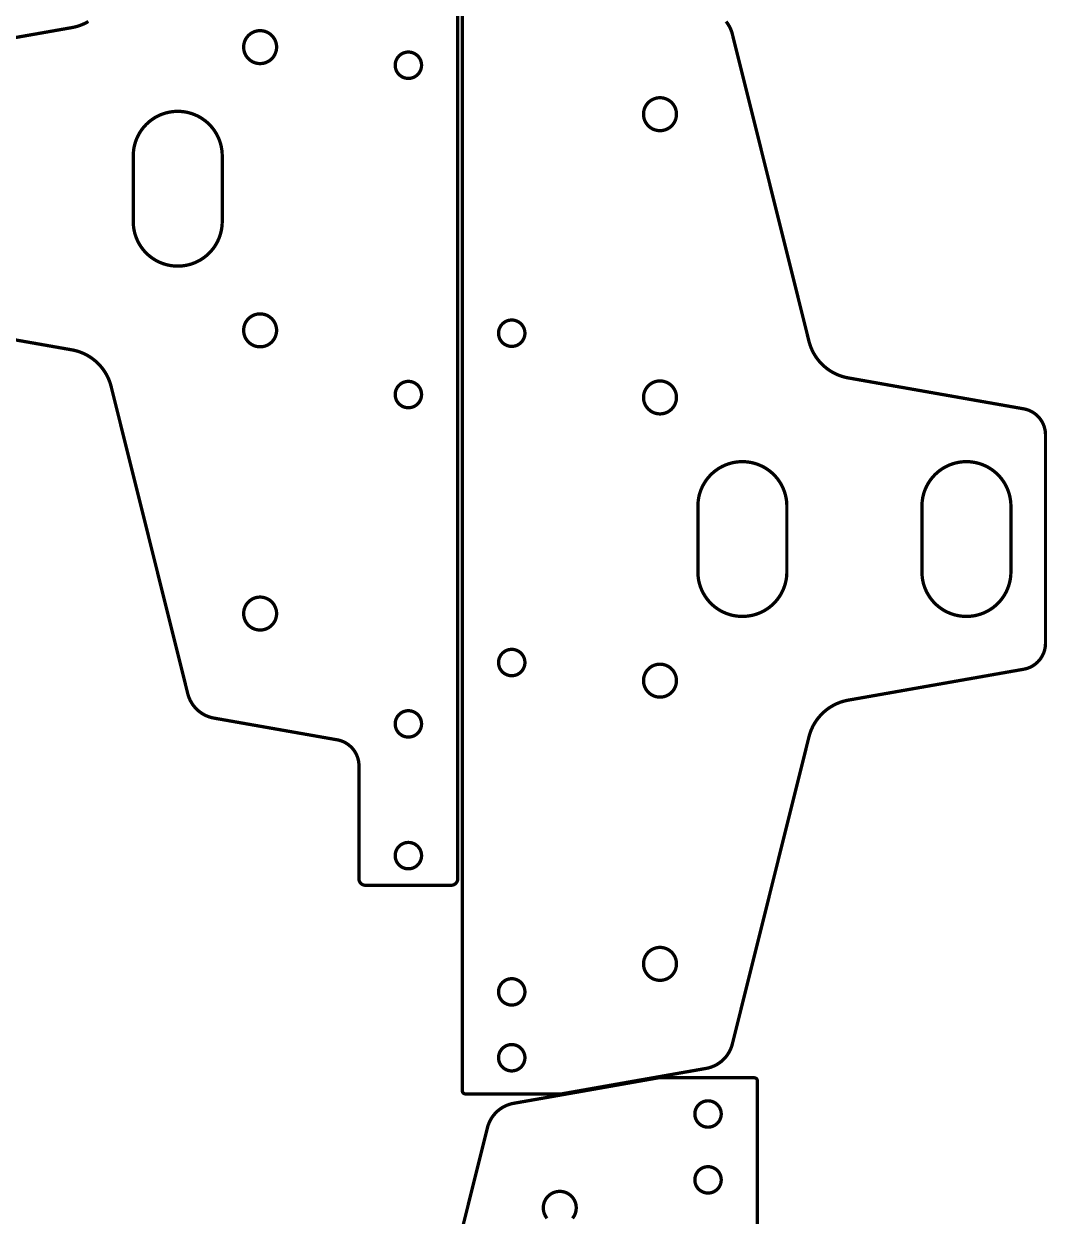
# Model space of a CAD drawing. Extents: x 0 to 1251, y 0 to 2501.
# Drawn here: x 935 to 1245.6, y 382.2 to 744.2 of the extents above; entities that cross this region are included whole.
import ezdxf

# ---------------------------------------------------------------- set-up
doc = ezdxf.new("R2010")
doc.units = 0
doc.layers.get('0').update_dxf_attribs({"linetype": 'CONTINUOUS'})

msp = doc.modelspace()

# ---------------------------------------------------------------- linework, layer by layer
at = {"color": 0, "const_width": 1}
for points in [[(1066.75, 861.631), (1066.75, 484.629)], [(1148.18, 744.914), (1148.61, 744.338), (1148.99, 743.733), (1149.33, 743.101), (1149.63, 742.447), (1149.88, 741.771), (1150.03, 741.251), (1150.08, 741.076), (1173.33, 647.825), (1173.36, 647.693), (1173.47, 647.3), (1173.63, 646.783), (1173.81, 646.272), (1174, 645.769), (1174.22, 645.274), (1174.45, 644.787), (1174.69, 644.31), (1174.96, 643.84), (1175.24, 643.382), (1175.54, 642.933), (1175.85, 642.496), (1176.18, 642.069), (1176.53, 641.654), (1176.89, 641.251), (1177.26, 640.861), (1177.55, 640.576), (1177.65, 640.483), (1177.75, 640.392), (1178.06, 640.121), (1178.47, 639.774), (1178.9, 639.442), (1179.34, 639.126), (1179.79, 638.826), (1180.25, 638.544), (1180.71, 638.278), (1181.19, 638.029), (1181.68, 637.799), (1182.17, 637.585), (1182.67, 637.389), (1183.18, 637.21), (1183.7, 637.05), (1184.22, 636.908), (1184.75, 636.786), (1185.15, 636.706), (1185.28, 636.682), (1238.51, 627.296), (1238.68, 627.265), (1239.19, 627.143), (1239.86, 626.933), (1240.5, 626.667), (1241.12, 626.346), (1241.7, 625.972), (1242.26, 625.549), (1242.77, 625.078), (1243.13, 624.694), (1243.25, 624.56), (1243.36, 624.425), (1243.67, 624.003), (1244.05, 623.414), (1244.37, 622.796), (1244.64, 622.154), (1244.84, 621.492), (1245, 620.813), (1245.09, 620.119), (1245.12, 619.593), (1245.12, 619.418), (1245.12, 556.108), (1245.12, 555.932), (1245.09, 555.406), (1245, 554.714), (1244.84, 554.035), (1244.64, 553.372), (1244.37, 552.731), (1244.05, 552.113), (1243.67, 551.524), (1243.36, 551.1), (1243.25, 550.965), (1243.13, 550.831), (1242.77, 550.447), (1242.26, 549.976), (1241.7, 549.553), (1241.12, 549.179), (1240.5, 548.858), (1239.86, 548.592), (1239.19, 548.382), (1238.68, 548.26), (1238.51, 548.229), (1185.28, 538.844), (1185.15, 538.821), (1184.75, 538.74), (1184.22, 538.617), (1183.7, 538.475), (1183.18, 538.315), (1182.67, 538.137), (1182.17, 537.942), (1181.68, 537.728), (1181.19, 537.496), (1180.71, 537.247), (1180.25, 536.982), (1179.79, 536.699), (1179.34, 536.4), (1178.9, 536.085), (1178.47, 535.753), (1178.06, 535.406), (1177.75, 535.135), (1177.65, 535.042), (1177.55, 534.949), (1177.26, 534.664), (1176.89, 534.274), (1176.53, 533.871), (1176.18, 533.456), (1175.85, 533.029), (1175.54, 532.592), (1175.24, 532.143), (1174.96, 531.685), (1174.69, 531.217), (1174.45, 530.739), (1174.22, 530.251), (1174, 529.757), (1173.81, 529.254), (1173.63, 528.743), (1173.47, 528.225), (1173.36, 527.832), (1173.33, 527.7), (1150.08, 434.449), (1150.03, 434.274), (1149.88, 433.754), (1149.63, 433.078), (1149.33, 432.424), (1148.99, 431.793), (1148.61, 431.188), (1148.18, 430.611), (1147.71, 430.067), (1147.33, 429.678), (1147.2, 429.554), (1147.06, 429.432), (1146.65, 429.081), (1146.07, 428.65), (1145.47, 428.263), (1144.84, 427.919), (1144.18, 427.622), (1143.51, 427.372), (1142.82, 427.171), (1142.29, 427.051), (1142.11, 427.021), (1098.12, 419.263), (1069.12, 419.263), (1069.07, 419.263), (1068.92, 419.282), (1068.73, 419.339), (1068.56, 419.431), (1068.45, 419.521), (1068.41, 419.556), (1068.38, 419.59), (1068.29, 419.708), (1068.19, 419.881), (1068.14, 420.067), (1068.12, 420.214), (1068.12, 420.263), (1068.12, 797.264)], [(896.361, 733.664), (949.589, 743.05), (949.722, 743.074), (950.122, 743.153), (950.65, 743.276), (951.172, 743.418), (951.688, 743.578), (952.196, 743.756), (952.697, 743.951), (953.192, 744.167), (953.678, 744.397), (954.154, 744.646), (954.622, 744.912)], [(1066.73, 484.629), (1066.73, 484.579), (1066.72, 484.425), (1066.69, 484.226), (1066.64, 484.035), (1066.58, 483.851), (1066.49, 483.676), (1066.39, 483.511), (1066.28, 483.358), (1066.15, 483.215), (1066.01, 483.088), (1065.85, 482.972), (1065.69, 482.872), (1065.51, 482.787), (1065.33, 482.721), (1065.14, 482.671), (1064.94, 482.64), (1064.78, 482.631), (1064.73, 482.631), (1038.73, 482.631), (1038.68, 482.631), (1038.54, 482.64), (1038.34, 482.669), (1038.15, 482.717), (1037.97, 482.783), (1037.79, 482.867), (1037.62, 482.967), (1037.47, 483.083), (1037.35, 483.182), (1037.32, 483.217), (1037.28, 483.251), (1037.19, 483.364), (1037.07, 483.521), (1036.97, 483.689), (1036.89, 483.865), (1036.82, 484.05), (1036.77, 484.239), (1036.74, 484.433), (1036.73, 484.582), (1036.73, 484.632), (1036.75, 518.915), (1036.75, 519.09), (1036.72, 519.617), (1036.63, 520.31), (1036.48, 520.989), (1036.27, 521.651), (1036, 522.294), (1035.68, 522.911), (1035.31, 523.501), (1034.99, 523.925), (1034.88, 524.06), (1034.76, 524.193), (1034.4, 524.578), (1033.89, 525.049), (1033.33, 525.472), (1032.75, 525.846), (1032.13, 526.167), (1031.49, 526.433), (1030.82, 526.644), (1030.31, 526.767), (1030.14, 526.796), (992.756, 533.387), (992.578, 533.419), (992.049, 533.539), (991.357, 533.74), (990.683, 533.99), (990.031, 534.286), (989.4, 534.629), (988.796, 535.018), (988.218, 535.449), (987.804, 535.799), (987.672, 535.922), (987.54, 536.046), (987.161, 536.435), (986.692, 536.979), (986.262, 537.556), (985.876, 538.161), (985.535, 538.792), (985.238, 539.446), (984.989, 540.122), (984.833, 540.642), (984.789, 540.817), (961.539, 634.068), (961.506, 634.2), (961.399, 634.593), (961.239, 635.111), (961.061, 635.621), (960.865, 636.124), (960.653, 636.619), (960.422, 637.106), (960.174, 637.583), (959.91, 638.053), (959.628, 638.511), (959.331, 638.96), (959.015, 639.397), (958.686, 639.824), (958.342, 640.239), (957.981, 640.642), (957.604, 641.032), (957.314, 641.317), (957.214, 641.41), (957.115, 641.503), (956.811, 641.772), (956.394, 642.121), (955.968, 642.451), (955.531, 642.768), (955.082, 643.067), (954.622, 643.349), (954.154, 643.615), (953.678, 643.864), (953.192, 644.094), (952.697, 644.308), (952.196, 644.506), (951.688, 644.683), (951.172, 644.843), (950.65, 644.985), (950.122, 645.108), (949.722, 645.188), (949.589, 645.211), (896.361, 654.597)], [(1052.49, 315.743), (1075.74, 408.994), (1075.78, 409.169), (1075.94, 409.689), (1076.19, 410.365), (1076.48, 411.019), (1076.82, 411.65), (1077.21, 412.256), (1077.64, 412.832), (1078.11, 413.376), (1078.49, 413.765), (1078.62, 413.889), (1078.75, 414.013), (1079.17, 414.362), (1079.74, 414.794), (1080.35, 415.182), (1080.98, 415.525), (1081.63, 415.822), (1082.31, 416.071), (1083, 416.272), (1083.53, 416.392), (1083.71, 416.424), (1127.7, 424.181), (1156.7, 424.181), (1156.75, 424.181), (1156.9, 424.161), (1157.08, 424.104), (1157.25, 424.013), (1157.37, 423.922), (1157.41, 423.888), (1157.44, 423.853), (1157.53, 423.736), (1157.62, 423.564), (1157.68, 423.376), (1157.7, 423.229), (1157.7, 423.181), (1157.7, 46.1801)], [(1093.84, 381.5), (1093.55, 381.886), (1093.3, 382.297), (1093.09, 382.735), (1092.92, 383.194), (1092.8, 383.674), (1092.73, 384.169), (1092.7, 384.553), (1092.7, 384.681), (1092.7, 384.808), (1092.73, 385.192), (1092.8, 385.689), (1092.92, 386.168), (1093.09, 386.628), (1093.3, 387.064), (1093.55, 387.476), (1093.84, 387.861), (1094.16, 388.217), (1094.52, 388.539), (1094.9, 388.826), (1095.32, 389.078), (1095.75, 389.287), (1096.21, 389.456), (1096.69, 389.579), (1097.19, 389.656), (1097.57, 389.681), (1097.7, 389.681), (1097.83, 389.681), (1098.21, 389.656), (1098.71, 389.579), (1099.19, 389.456), (1099.65, 389.287), (1100.08, 389.078), (1100.49, 388.826), (1100.88, 388.539), (1101.23, 388.217), (1101.56, 387.861), (1101.85, 387.476), (1102.1, 387.064), (1102.31, 386.628), (1102.48, 386.168), (1102.6, 385.689), (1102.67, 385.192), (1102.7, 384.808), (1102.7, 384.681), (1102.7, 384.681), (1102.7, 384.553), (1102.67, 384.169), (1102.6, 383.674), (1102.48, 383.194), (1102.31, 382.735), (1102.1, 382.297), (1101.85, 381.886), (1101.56, 381.5)]]:
    msp.add_lwpolyline(points, dxfattribs=at)
for points in [[(1011.75, 737.131), (1011.75, 737.003), (1011.73, 736.619), (1011.65, 736.122), (1011.52, 735.643), (1011.36, 735.185), (1011.15, 734.747), (1010.9, 734.335), (1010.61, 733.95), (1010.29, 733.594), (1009.93, 733.272), (1009.55, 732.985), (1009.13, 732.733), (1008.7, 732.524), (1008.24, 732.356), (1007.76, 732.232), (1007.26, 732.157), (1006.88, 732.131), (1006.75, 732.131), (1006.62, 732.131), (1006.24, 732.157), (1005.74, 732.232), (1005.26, 732.356), (1004.8, 732.524), (1004.37, 732.733), (1003.95, 732.985), (1003.57, 733.272), (1003.22, 733.594), (1002.89, 733.95), (1002.6, 734.335), (1002.35, 734.747), (1002.14, 735.185), (1001.98, 735.643), (1001.85, 736.122), (1001.78, 736.619), (1001.75, 737.003), (1001.75, 737.131), (1001.75, 737.258), (1001.78, 737.642), (1001.85, 738.137), (1001.98, 738.618), (1002.14, 739.076), (1002.35, 739.514), (1002.6, 739.926), (1002.89, 740.311), (1003.22, 740.667), (1003.57, 740.989), (1003.95, 741.276), (1004.37, 741.526), (1004.8, 741.738), (1005.26, 741.906), (1005.74, 742.029), (1006.24, 742.104), (1006.62, 742.131), (1006.75, 742.131), (1006.88, 742.131), (1007.26, 742.104), (1007.76, 742.029), (1008.24, 741.906), (1008.7, 741.738), (1009.13, 741.526), (1009.55, 741.276), (1009.93, 740.989), (1010.29, 740.667), (1010.61, 740.311), (1010.9, 739.926), (1011.15, 739.514), (1011.36, 739.076), (1011.52, 738.618), (1011.65, 738.137), (1011.73, 737.642), (1011.75, 737.258), (1011.75, 737.131)], [(1055.75, 731.631), (1055.75, 731.528), (1055.73, 731.221), (1055.67, 730.824), (1055.57, 730.442), (1055.44, 730.074), (1055.27, 729.724), (1055.07, 729.394), (1054.84, 729.086), (1054.58, 728.801), (1054.29, 728.544), (1053.99, 728.314), (1053.66, 728.114), (1053.31, 727.944), (1052.94, 727.81), (1052.56, 727.711), (1052.16, 727.651), (1051.85, 727.631), (1051.75, 727.631), (1051.65, 727.631), (1051.34, 727.651), (1050.94, 727.711), (1050.56, 727.81), (1050.19, 727.944), (1049.84, 728.114), (1049.51, 728.314), (1049.21, 728.544), (1048.92, 728.801), (1048.66, 729.086), (1048.43, 729.394), (1048.23, 729.724), (1048.07, 730.074), (1047.93, 730.442), (1047.83, 730.824), (1047.77, 731.221), (1047.75, 731.528), (1047.75, 731.631), (1047.75, 731.733), (1047.77, 732.039), (1047.83, 732.436), (1047.93, 732.819), (1048.07, 733.188), (1048.23, 733.537), (1048.43, 733.867), (1048.66, 734.175), (1048.92, 734.458), (1049.21, 734.717), (1049.51, 734.947), (1049.84, 735.147), (1050.19, 735.317), (1050.56, 735.45), (1050.94, 735.549), (1051.34, 735.61), (1051.65, 735.631), (1051.75, 735.631), (1051.85, 735.631), (1052.16, 735.61), (1052.56, 735.549), (1052.94, 735.45), (1053.31, 735.317), (1053.66, 735.147), (1053.99, 734.947), (1054.29, 734.717), (1054.58, 734.458), (1054.84, 734.175), (1055.07, 733.867), (1055.27, 733.537), (1055.44, 733.188), (1055.57, 732.819), (1055.67, 732.436), (1055.73, 732.039), (1055.75, 731.733), (1055.75, 731.631)], [(1133.12, 716.762), (1133.12, 716.635), (1133.09, 716.251), (1133.02, 715.756), (1132.89, 715.276), (1132.73, 714.817), (1132.51, 714.379), (1132.26, 713.967), (1131.98, 713.582), (1131.65, 713.228), (1131.3, 712.904), (1130.91, 712.617), (1130.5, 712.367), (1130.06, 712.156), (1129.6, 711.988), (1129.13, 711.864), (1128.63, 711.789), (1128.25, 711.762), (1128.12, 711.762), (1127.99, 711.762), (1127.61, 711.789), (1127.11, 711.864), (1126.63, 711.988), (1126.17, 712.156), (1125.73, 712.367), (1125.32, 712.617), (1124.94, 712.904), (1124.58, 713.228), (1124.26, 713.582), (1123.97, 713.967), (1123.72, 714.379), (1123.51, 714.817), (1123.34, 715.276), (1123.22, 715.756), (1123.14, 716.251), (1123.12, 716.635), (1123.12, 716.762), (1123.12, 716.89), (1123.14, 717.274), (1123.22, 717.771), (1123.34, 718.25), (1123.51, 718.708), (1123.72, 719.146), (1123.97, 719.558), (1124.26, 719.943), (1124.58, 720.299), (1124.94, 720.621), (1125.32, 720.908), (1125.73, 721.16), (1126.17, 721.369), (1126.63, 721.537), (1127.11, 721.661), (1127.61, 721.738), (1127.99, 721.762), (1128.12, 721.762), (1128.25, 721.762), (1128.63, 721.738), (1129.13, 721.661), (1129.6, 721.537), (1130.06, 721.369), (1130.5, 721.16), (1130.91, 720.908), (1131.3, 720.621), (1131.65, 720.299), (1131.98, 719.943), (1132.26, 719.558), (1132.51, 719.146), (1132.73, 718.708), (1132.89, 718.25), (1133.02, 717.771), (1133.09, 717.274), (1133.12, 716.89), (1133.12, 716.762)], [(995.25, 704.131), (995.25, 704.356), (995.221, 705.031), (995.132, 705.918), (994.985, 706.793), (994.783, 707.653), (994.526, 708.493), (994.215, 709.314), (993.854, 710.11), (993.442, 710.881), (992.981, 711.622), (992.472, 712.335), (991.917, 713.012), (991.317, 713.656), (990.674, 714.261), (989.99, 714.825), (989.264, 715.346), (988.694, 715.71), (988.5, 715.822), (988.306, 715.935), (987.706, 716.246), (986.893, 716.613), (986.061, 716.924), (985.217, 717.178), (984.36, 717.376), (983.494, 717.518), (982.624, 717.603), (981.75, 717.631), (980.876, 717.603), (980.006, 717.518), (979.14, 717.376), (978.285, 717.178), (977.439, 716.924), (976.608, 716.613), (975.794, 716.246), (975.194, 715.935), (975, 715.822), (974.806, 715.71), (974.236, 715.346), (973.511, 714.825), (972.826, 714.261), (972.183, 713.656), (971.583, 713.012), (971.029, 712.335), (970.521, 711.622), (970.058, 710.881), (969.647, 710.11), (969.285, 709.314), (968.975, 708.493), (968.718, 707.653), (968.515, 706.793), (968.369, 705.918), (968.281, 705.031), (968.25, 704.356), (968.25, 704.131), (968.25, 684.131), (968.25, 683.906), (968.281, 683.231), (968.369, 682.342), (968.515, 681.467), (968.718, 680.608), (968.975, 679.768), (969.285, 678.947), (969.647, 678.151), (970.058, 677.381), (970.521, 676.637), (971.029, 675.926), (971.583, 675.247), (972.183, 674.606), (972.826, 674), (973.511, 673.436), (974.236, 672.915), (974.806, 672.551), (975, 672.439), (975.194, 672.326), (975.794, 672.015), (976.608, 671.647), (977.439, 671.338), (978.285, 671.082), (979.14, 670.885), (980.006, 670.743), (980.876, 670.658), (981.75, 670.631), (982.624, 670.658), (983.494, 670.743), (984.36, 670.885), (985.217, 671.082), (986.061, 671.338), (986.893, 671.647), (987.706, 672.015), (988.306, 672.326), (988.5, 672.439), (988.694, 672.551), (989.264, 672.915), (989.99, 673.436), (990.674, 674), (991.317, 674.606), (991.917, 675.247), (992.472, 675.926), (992.981, 676.637), (993.442, 677.381), (993.854, 678.151), (994.215, 678.947), (994.526, 679.768), (994.783, 680.608), (994.985, 681.467), (995.132, 682.342), (995.221, 683.231), (995.25, 683.906), (995.25, 684.131), (995.25, 704.131)], [(1011.75, 651.131), (1011.75, 651.003), (1011.73, 650.619), (1011.65, 650.122), (1011.52, 649.643), (1011.36, 649.185), (1011.15, 648.747), (1010.9, 648.335), (1010.61, 647.95), (1010.29, 647.594), (1009.93, 647.272), (1009.55, 646.985), (1009.13, 646.733), (1008.7, 646.524), (1008.24, 646.356), (1007.76, 646.232), (1007.26, 646.157), (1006.88, 646.131), (1006.75, 646.131), (1006.62, 646.131), (1006.24, 646.157), (1005.74, 646.232), (1005.26, 646.356), (1004.8, 646.524), (1004.37, 646.733), (1003.95, 646.985), (1003.57, 647.272), (1003.22, 647.594), (1002.89, 647.95), (1002.6, 648.335), (1002.35, 648.747), (1002.14, 649.185), (1001.98, 649.643), (1001.85, 650.122), (1001.78, 650.619), (1001.75, 651.003), (1001.75, 651.131), (1001.75, 651.258), (1001.78, 651.642), (1001.85, 652.137), (1001.98, 652.618), (1002.14, 653.076), (1002.35, 653.514), (1002.6, 653.926), (1002.89, 654.311), (1003.22, 654.667), (1003.57, 654.989), (1003.95, 655.276), (1004.37, 655.526), (1004.8, 655.738), (1005.26, 655.906), (1005.74, 656.029), (1006.24, 656.104), (1006.62, 656.131), (1006.75, 656.131), (1006.88, 656.131), (1007.26, 656.104), (1007.76, 656.029), (1008.24, 655.906), (1008.7, 655.738), (1009.13, 655.526), (1009.55, 655.276), (1009.93, 654.989), (1010.29, 654.667), (1010.61, 654.311), (1010.9, 653.926), (1011.15, 653.514), (1011.36, 653.076), (1011.52, 652.618), (1011.65, 652.137), (1011.73, 651.642), (1011.75, 651.258), (1011.75, 651.131)], [(1087.12, 650.262), (1087.12, 650.161), (1087.1, 649.854), (1087.04, 649.457), (1086.94, 649.074), (1086.8, 648.706), (1086.63, 648.356), (1086.43, 648.026), (1086.2, 647.718), (1085.95, 647.435), (1085.66, 647.176), (1085.35, 646.946), (1085.02, 646.746), (1084.68, 646.578), (1084.31, 646.443), (1083.92, 646.344), (1083.53, 646.283), (1083.22, 646.262), (1083.12, 646.262), (1083.02, 646.262), (1082.71, 646.283), (1082.31, 646.344), (1081.93, 646.443), (1081.56, 646.578), (1081.21, 646.746), (1080.88, 646.946), (1080.57, 647.176), (1080.29, 647.435), (1080.03, 647.718), (1079.8, 648.026), (1079.6, 648.356), (1079.43, 648.706), (1079.3, 649.074), (1079.2, 649.457), (1079.14, 649.854), (1079.12, 650.161), (1079.12, 650.262), (1079.12, 650.365), (1079.14, 650.672), (1079.2, 651.069), (1079.3, 651.453), (1079.43, 651.819), (1079.6, 652.169), (1079.8, 652.5), (1080.03, 652.807), (1080.29, 653.092), (1080.57, 653.35), (1080.88, 653.579), (1081.21, 653.781), (1081.56, 653.949), (1081.93, 654.083), (1082.31, 654.182), (1082.71, 654.242), (1083.02, 654.262), (1083.12, 654.262), (1083.22, 654.262), (1083.53, 654.242), (1083.92, 654.182), (1084.31, 654.083), (1084.68, 653.949), (1085.02, 653.781), (1085.35, 653.579), (1085.66, 653.35), (1085.95, 653.092), (1086.2, 652.807), (1086.43, 652.5), (1086.63, 652.169), (1086.8, 651.819), (1086.94, 651.453), (1087.04, 651.069), (1087.1, 650.672), (1087.12, 650.365), (1087.12, 650.262)], [(1055.75, 631.631), (1055.75, 631.528), (1055.73, 631.221), (1055.67, 630.824), (1055.57, 630.442), (1055.44, 630.074), (1055.27, 629.724), (1055.07, 629.394), (1054.84, 629.086), (1054.58, 628.803), (1054.29, 628.544), (1053.99, 628.314), (1053.66, 628.114), (1053.31, 627.944), (1052.94, 627.81), (1052.56, 627.713), (1052.16, 627.651), (1051.85, 627.631), (1051.75, 627.631), (1051.65, 627.631), (1051.34, 627.651), (1050.94, 627.713), (1050.56, 627.81), (1050.19, 627.944), (1049.84, 628.114), (1049.51, 628.314), (1049.21, 628.544), (1048.92, 628.803), (1048.66, 629.086), (1048.43, 629.394), (1048.23, 629.724), (1048.07, 630.074), (1047.93, 630.442), (1047.83, 630.824), (1047.77, 631.221), (1047.75, 631.528), (1047.75, 631.631), (1047.75, 631.733), (1047.77, 632.039), (1047.83, 632.436), (1047.93, 632.819), (1048.07, 633.188), (1048.23, 633.537), (1048.43, 633.867), (1048.66, 634.175), (1048.92, 634.458), (1049.21, 634.717), (1049.51, 634.947), (1049.84, 635.147), (1050.19, 635.317), (1050.56, 635.45), (1050.94, 635.549), (1051.34, 635.61), (1051.65, 635.631), (1051.75, 635.631), (1051.85, 635.631), (1052.16, 635.61), (1052.56, 635.549), (1052.94, 635.45), (1053.31, 635.317), (1053.66, 635.147), (1053.99, 634.947), (1054.29, 634.717), (1054.58, 634.458), (1054.84, 634.175), (1055.07, 633.867), (1055.27, 633.537), (1055.44, 633.188), (1055.57, 632.819), (1055.67, 632.436), (1055.73, 632.039), (1055.75, 631.733), (1055.75, 631.631)], [(1133.12, 630.762), (1133.12, 630.635), (1133.09, 630.251), (1133.02, 629.756), (1132.89, 629.276), (1132.73, 628.817), (1132.51, 628.379), (1132.26, 627.967), (1131.98, 627.582), (1131.65, 627.228), (1131.3, 626.904), (1130.91, 626.617), (1130.5, 626.367), (1130.06, 626.156), (1129.6, 625.988), (1129.13, 625.864), (1128.63, 625.789), (1128.25, 625.762), (1128.12, 625.762), (1127.99, 625.762), (1127.61, 625.789), (1127.11, 625.864), (1126.63, 625.988), (1126.17, 626.156), (1125.73, 626.367), (1125.32, 626.617), (1124.94, 626.904), (1124.58, 627.228), (1124.26, 627.582), (1123.97, 627.967), (1123.72, 628.379), (1123.51, 628.817), (1123.34, 629.276), (1123.22, 629.756), (1123.14, 630.251), (1123.12, 630.635), (1123.12, 630.762), (1123.12, 630.89), (1123.14, 631.274), (1123.22, 631.771), (1123.34, 632.25), (1123.51, 632.708), (1123.72, 633.146), (1123.97, 633.558), (1124.26, 633.943), (1124.58, 634.299), (1124.94, 634.621), (1125.32, 634.908), (1125.73, 635.16), (1126.17, 635.369), (1126.63, 635.537), (1127.11, 635.661), (1127.61, 635.738), (1127.99, 635.762), (1128.12, 635.762), (1128.25, 635.762), (1128.63, 635.738), (1129.13, 635.661), (1129.6, 635.537), (1130.06, 635.369), (1130.5, 635.16), (1130.91, 634.908), (1131.3, 634.621), (1131.65, 634.299), (1131.98, 633.943), (1132.26, 633.558), (1132.51, 633.146), (1132.73, 632.708), (1132.89, 632.25), (1133.02, 631.771), (1133.09, 631.274), (1133.12, 630.89), (1133.12, 630.762)], [(1139.62, 577.762), (1139.62, 577.537), (1139.65, 576.863), (1139.74, 575.975), (1139.88, 575.1), (1140.08, 574.24), (1140.34, 573.4), (1140.65, 572.581), (1141.01, 571.783), (1141.43, 571.012), (1141.89, 570.271), (1142.4, 569.558), (1142.95, 568.881), (1143.55, 568.238), (1144.19, 567.632), (1144.88, 567.068), (1145.6, 566.547), (1146.17, 566.183), (1146.37, 566.071), (1146.56, 565.958), (1147.16, 565.647), (1147.98, 565.281), (1148.81, 564.969), (1149.65, 564.715), (1150.51, 564.517), (1151.37, 564.376), (1152.24, 564.292), (1153.12, 564.262), (1153.99, 564.292), (1154.86, 564.376), (1155.73, 564.517), (1156.58, 564.715), (1157.43, 564.969), (1158.26, 565.281), (1159.07, 565.647), (1159.67, 565.958), (1159.87, 566.071), (1160.06, 566.183), (1160.63, 566.547), (1161.36, 567.068), (1162.04, 567.632), (1162.68, 568.238), (1163.28, 568.881), (1163.84, 569.558), (1164.35, 570.271), (1164.81, 571.012), (1165.22, 571.783), (1165.58, 572.581), (1165.89, 573.4), (1166.15, 574.24), (1166.35, 575.1), (1166.5, 575.975), (1166.59, 576.863), (1166.62, 577.537), (1166.62, 577.762), (1166.62, 597.762), (1166.62, 597.988), (1166.59, 598.662), (1166.5, 599.551), (1166.35, 600.426), (1166.15, 601.285), (1165.89, 602.126), (1165.58, 602.946), (1165.22, 603.742), (1164.81, 604.512), (1164.35, 605.256), (1163.84, 605.967), (1163.28, 606.646), (1162.68, 607.289), (1162.04, 607.893), (1161.36, 608.457), (1160.63, 608.978), (1160.06, 609.342), (1159.87, 609.454), (1159.67, 609.567), (1159.07, 609.878), (1158.26, 610.246), (1157.43, 610.556), (1156.58, 610.811), (1155.73, 611.008), (1154.86, 611.15), (1153.99, 611.235), (1153.12, 611.262), (1152.24, 611.235), (1151.37, 611.15), (1150.51, 611.008), (1149.65, 610.811), (1148.81, 610.556), (1147.98, 610.246), (1147.16, 609.878), (1146.56, 609.567), (1146.37, 609.454), (1146.17, 609.342), (1145.6, 608.978), (1144.88, 608.457), (1144.19, 607.893), (1143.55, 607.289), (1142.95, 606.646), (1142.4, 605.967), (1141.89, 605.256), (1141.43, 604.512), (1141.01, 603.742), (1140.65, 602.946), (1140.34, 602.126), (1140.08, 601.285), (1139.88, 600.426), (1139.74, 599.551), (1139.65, 598.662), (1139.62, 597.988), (1139.62, 597.762), (1139.62, 577.762)], [(1234.62, 577.762), (1234.62, 577.537), (1234.59, 576.863), (1234.5, 575.975), (1234.35, 575.1), (1234.15, 574.24), (1233.89, 573.4), (1233.58, 572.581), (1233.22, 571.783), (1232.81, 571.012), (1232.35, 570.271), (1231.84, 569.558), (1231.28, 568.881), (1230.68, 568.238), (1230.04, 567.632), (1229.36, 567.068), (1228.63, 566.547), (1228.06, 566.183), (1227.87, 566.071), (1227.67, 565.958), (1227.07, 565.647), (1226.26, 565.281), (1225.43, 564.969), (1224.58, 564.715), (1223.73, 564.517), (1222.86, 564.376), (1221.99, 564.292), (1221.12, 564.262), (1220.24, 564.292), (1219.37, 564.376), (1218.51, 564.517), (1217.65, 564.715), (1216.81, 564.969), (1215.98, 565.281), (1215.16, 565.647), (1214.56, 565.958), (1214.37, 566.071), (1214.17, 566.183), (1213.6, 566.547), (1212.88, 567.068), (1212.19, 567.632), (1211.55, 568.238), (1210.95, 568.881), (1210.4, 569.558), (1209.89, 570.271), (1209.43, 571.012), (1209.01, 571.783), (1208.65, 572.581), (1208.34, 573.4), (1208.08, 574.24), (1207.88, 575.1), (1207.74, 575.975), (1207.65, 576.863), (1207.62, 577.537), (1207.62, 577.762), (1207.62, 597.762), (1207.62, 597.988), (1207.65, 598.662), (1207.74, 599.551), (1207.88, 600.426), (1208.08, 601.285), (1208.34, 602.126), (1208.65, 602.946), (1209.01, 603.742), (1209.43, 604.512), (1209.89, 605.256), (1210.4, 605.967), (1210.95, 606.646), (1211.55, 607.289), (1212.19, 607.893), (1212.88, 608.457), (1213.6, 608.978), (1214.17, 609.342), (1214.37, 609.454), (1214.56, 609.567), (1215.16, 609.878), (1215.98, 610.246), (1216.81, 610.556), (1217.65, 610.811), (1218.51, 611.008), (1219.37, 611.15), (1220.24, 611.235), (1221.12, 611.262), (1221.99, 611.235), (1222.86, 611.15), (1223.73, 611.008), (1224.58, 610.811), (1225.43, 610.556), (1226.26, 610.246), (1227.07, 609.878), (1227.67, 609.567), (1227.87, 609.454), (1228.06, 609.342), (1228.63, 608.978), (1229.36, 608.457), (1230.04, 607.893), (1230.68, 607.289), (1231.28, 606.646), (1231.84, 605.967), (1232.35, 605.256), (1232.81, 604.512), (1233.22, 603.742), (1233.58, 602.946), (1233.89, 602.126), (1234.15, 601.285), (1234.35, 600.426), (1234.5, 599.551), (1234.59, 598.662), (1234.62, 597.988), (1234.62, 597.762), (1234.62, 577.762)], [(1011.75, 565.131), (1011.75, 565.003), (1011.73, 564.619), (1011.65, 564.122), (1011.52, 563.643), (1011.36, 563.185), (1011.15, 562.747), (1010.9, 562.335), (1010.61, 561.95), (1010.29, 561.594), (1009.93, 561.272), (1009.55, 560.985), (1009.13, 560.733), (1008.7, 560.524), (1008.24, 560.356), (1007.76, 560.232), (1007.26, 560.157), (1006.88, 560.131), (1006.75, 560.131), (1006.62, 560.131), (1006.24, 560.157), (1005.74, 560.232), (1005.26, 560.356), (1004.8, 560.524), (1004.37, 560.733), (1003.95, 560.985), (1003.57, 561.272), (1003.22, 561.594), (1002.89, 561.95), (1002.6, 562.335), (1002.35, 562.747), (1002.14, 563.185), (1001.98, 563.643), (1001.85, 564.122), (1001.78, 564.619), (1001.75, 565.003), (1001.75, 565.131), (1001.75, 565.258), (1001.78, 565.642), (1001.85, 566.137), (1001.98, 566.618), (1002.14, 567.076), (1002.35, 567.514), (1002.6, 567.926), (1002.89, 568.311), (1003.22, 568.667), (1003.57, 568.989), (1003.95, 569.276), (1004.37, 569.526), (1004.8, 569.738), (1005.26, 569.906), (1005.74, 570.029), (1006.24, 570.104), (1006.62, 570.131), (1006.75, 570.131), (1006.88, 570.131), (1007.26, 570.104), (1007.76, 570.029), (1008.24, 569.906), (1008.7, 569.738), (1009.13, 569.526), (1009.55, 569.276), (1009.93, 568.989), (1010.29, 568.667), (1010.61, 568.311), (1010.9, 567.926), (1011.15, 567.514), (1011.36, 567.076), (1011.52, 566.618), (1011.65, 566.137), (1011.73, 565.642), (1011.75, 565.258), (1011.75, 565.131)], [(1087.12, 550.262), (1087.12, 550.161), (1087.1, 549.854), (1087.04, 549.457), (1086.94, 549.074), (1086.8, 548.706), (1086.63, 548.356), (1086.43, 548.026), (1086.2, 547.718), (1085.95, 547.435), (1085.66, 547.176), (1085.35, 546.946), (1085.02, 546.746), (1084.68, 546.578), (1084.31, 546.443), (1083.92, 546.344), (1083.53, 546.283), (1083.22, 546.262), (1083.12, 546.262), (1083.02, 546.262), (1082.71, 546.283), (1082.31, 546.344), (1081.93, 546.443), (1081.56, 546.578), (1081.21, 546.746), (1080.88, 546.946), (1080.57, 547.176), (1080.29, 547.435), (1080.03, 547.718), (1079.8, 548.026), (1079.6, 548.356), (1079.43, 548.706), (1079.3, 549.074), (1079.2, 549.457), (1079.14, 549.854), (1079.12, 550.161), (1079.12, 550.262), (1079.12, 550.365), (1079.14, 550.672), (1079.2, 551.069), (1079.3, 551.453), (1079.43, 551.819), (1079.6, 552.169), (1079.8, 552.5), (1080.03, 552.807), (1080.29, 553.092), (1080.57, 553.35), (1080.88, 553.579), (1081.21, 553.781), (1081.56, 553.949), (1081.93, 554.083), (1082.31, 554.182), (1082.71, 554.242), (1083.02, 554.262), (1083.12, 554.262), (1083.22, 554.262), (1083.53, 554.242), (1083.92, 554.182), (1084.31, 554.083), (1084.68, 553.949), (1085.02, 553.781), (1085.35, 553.579), (1085.66, 553.35), (1085.95, 553.092), (1086.2, 552.807), (1086.43, 552.5), (1086.63, 552.169), (1086.8, 551.819), (1086.94, 551.453), (1087.04, 551.069), (1087.1, 550.672), (1087.12, 550.365), (1087.12, 550.262)], [(1133.12, 544.762), (1133.12, 544.635), (1133.09, 544.251), (1133.02, 543.756), (1132.89, 543.276), (1132.73, 542.817), (1132.51, 542.379), (1132.26, 541.967), (1131.98, 541.582), (1131.65, 541.228), (1131.3, 540.904), (1130.91, 540.617), (1130.5, 540.367), (1130.06, 540.156), (1129.6, 539.988), (1129.13, 539.864), (1128.63, 539.789), (1128.25, 539.762), (1128.12, 539.762), (1127.99, 539.762), (1127.61, 539.789), (1127.11, 539.864), (1126.63, 539.988), (1126.17, 540.156), (1125.73, 540.367), (1125.32, 540.617), (1124.94, 540.904), (1124.58, 541.228), (1124.26, 541.582), (1123.97, 541.967), (1123.72, 542.379), (1123.51, 542.817), (1123.34, 543.276), (1123.22, 543.756), (1123.14, 544.251), (1123.12, 544.635), (1123.12, 544.762), (1123.12, 544.89), (1123.14, 545.274), (1123.22, 545.771), (1123.34, 546.25), (1123.51, 546.708), (1123.72, 547.146), (1123.97, 547.558), (1124.26, 547.943), (1124.58, 548.299), (1124.94, 548.621), (1125.32, 548.908), (1125.73, 549.16), (1126.17, 549.369), (1126.63, 549.537), (1127.11, 549.661), (1127.61, 549.738), (1127.99, 549.762), (1128.12, 549.762), (1128.25, 549.762), (1128.63, 549.738), (1129.13, 549.661), (1129.6, 549.537), (1130.06, 549.369), (1130.5, 549.16), (1130.91, 548.908), (1131.3, 548.621), (1131.65, 548.299), (1131.98, 547.943), (1132.26, 547.558), (1132.51, 547.146), (1132.73, 546.708), (1132.89, 546.25), (1133.02, 545.771), (1133.09, 545.274), (1133.12, 544.89), (1133.12, 544.762)], [(1055.75, 531.631), (1055.75, 531.528), (1055.73, 531.221), (1055.67, 530.824), (1055.57, 530.442), (1055.44, 530.074), (1055.27, 529.724), (1055.07, 529.394), (1054.84, 529.086), (1054.58, 528.803), (1054.29, 528.544), (1053.99, 528.314), (1053.66, 528.114), (1053.31, 527.944), (1052.94, 527.81), (1052.56, 527.713), (1052.16, 527.651), (1051.85, 527.631), (1051.75, 527.631), (1051.65, 527.631), (1051.34, 527.651), (1050.94, 527.713), (1050.56, 527.81), (1050.19, 527.944), (1049.84, 528.114), (1049.51, 528.314), (1049.21, 528.544), (1048.92, 528.803), (1048.66, 529.086), (1048.43, 529.394), (1048.23, 529.724), (1048.07, 530.074), (1047.93, 530.442), (1047.83, 530.824), (1047.77, 531.221), (1047.75, 531.528), (1047.75, 531.631), (1047.75, 531.733), (1047.77, 532.039), (1047.83, 532.436), (1047.93, 532.819), (1048.07, 533.188), (1048.23, 533.537), (1048.43, 533.867), (1048.66, 534.175), (1048.92, 534.458), (1049.21, 534.717), (1049.51, 534.947), (1049.84, 535.147), (1050.19, 535.317), (1050.56, 535.45), (1050.94, 535.549), (1051.34, 535.61), (1051.65, 535.631), (1051.75, 535.631), (1051.85, 535.631), (1052.16, 535.61), (1052.56, 535.549), (1052.94, 535.45), (1053.31, 535.317), (1053.66, 535.147), (1053.99, 534.947), (1054.29, 534.717), (1054.58, 534.458), (1054.84, 534.175), (1055.07, 533.867), (1055.27, 533.537), (1055.44, 533.188), (1055.57, 532.819), (1055.67, 532.436), (1055.73, 532.039), (1055.75, 531.733), (1055.75, 531.631)], [(1055.75, 491.631), (1055.75, 491.528), (1055.73, 491.221), (1055.67, 490.824), (1055.57, 490.442), (1055.44, 490.074), (1055.27, 489.724), (1055.07, 489.394), (1054.84, 489.086), (1054.58, 488.803), (1054.29, 488.544), (1053.99, 488.314), (1053.66, 488.114), (1053.31, 487.944), (1052.94, 487.81), (1052.56, 487.713), (1052.16, 487.651), (1051.85, 487.631), (1051.75, 487.631), (1051.65, 487.631), (1051.34, 487.651), (1050.94, 487.713), (1050.56, 487.81), (1050.19, 487.944), (1049.84, 488.114), (1049.51, 488.314), (1049.21, 488.544), (1048.92, 488.803), (1048.66, 489.086), (1048.43, 489.394), (1048.23, 489.724), (1048.07, 490.074), (1047.93, 490.442), (1047.83, 490.824), (1047.77, 491.221), (1047.75, 491.528), (1047.75, 491.631), (1047.75, 491.733), (1047.77, 492.039), (1047.83, 492.436), (1047.93, 492.819), (1048.07, 493.188), (1048.23, 493.537), (1048.43, 493.867), (1048.66, 494.175), (1048.92, 494.458), (1049.21, 494.717), (1049.51, 494.947), (1049.84, 495.147), (1050.19, 495.317), (1050.56, 495.45), (1050.94, 495.549), (1051.34, 495.61), (1051.65, 495.631), (1051.75, 495.631), (1051.85, 495.631), (1052.16, 495.61), (1052.56, 495.549), (1052.94, 495.45), (1053.31, 495.317), (1053.66, 495.147), (1053.99, 494.947), (1054.29, 494.717), (1054.58, 494.458), (1054.84, 494.175), (1055.07, 493.867), (1055.27, 493.537), (1055.44, 493.188), (1055.57, 492.819), (1055.67, 492.436), (1055.73, 492.039), (1055.75, 491.733), (1055.75, 491.631)], [(1133.12, 458.762), (1133.12, 458.635), (1133.09, 458.251), (1133.02, 457.756), (1132.89, 457.276), (1132.73, 456.817), (1132.51, 456.379), (1132.26, 455.967), (1131.98, 455.582), (1131.65, 455.228), (1131.3, 454.904), (1130.91, 454.617), (1130.5, 454.367), (1130.06, 454.156), (1129.6, 453.987), (1129.13, 453.864), (1128.63, 453.789), (1128.25, 453.763), (1128.12, 453.763), (1127.99, 453.763), (1127.61, 453.789), (1127.11, 453.864), (1126.63, 453.987), (1126.17, 454.156), (1125.73, 454.367), (1125.32, 454.617), (1124.94, 454.904), (1124.58, 455.228), (1124.26, 455.582), (1123.97, 455.967), (1123.72, 456.379), (1123.51, 456.817), (1123.34, 457.276), (1123.22, 457.756), (1123.14, 458.251), (1123.12, 458.635), (1123.12, 458.762), (1123.12, 458.89), (1123.14, 459.274), (1123.22, 459.771), (1123.34, 460.25), (1123.51, 460.708), (1123.72, 461.146), (1123.97, 461.558), (1124.26, 461.943), (1124.58, 462.299), (1124.94, 462.621), (1125.32, 462.908), (1125.73, 463.16), (1126.17, 463.369), (1126.63, 463.537), (1127.11, 463.661), (1127.61, 463.738), (1127.99, 463.762), (1128.12, 463.762), (1128.25, 463.762), (1128.63, 463.738), (1129.13, 463.661), (1129.6, 463.537), (1130.06, 463.369), (1130.5, 463.16), (1130.91, 462.908), (1131.3, 462.621), (1131.65, 462.299), (1131.98, 461.943), (1132.26, 461.558), (1132.51, 461.146), (1132.73, 460.708), (1132.89, 460.25), (1133.02, 459.771), (1133.09, 459.274), (1133.12, 458.89), (1133.12, 458.762)], [(1087.12, 450.263), (1087.12, 450.16), (1087.1, 449.854), (1087.04, 449.457), (1086.94, 449.074), (1086.8, 448.706), (1086.63, 448.356), (1086.43, 448.026), (1086.2, 447.718), (1085.95, 447.435), (1085.66, 447.176), (1085.35, 446.946), (1085.02, 446.746), (1084.68, 446.576), (1084.31, 446.443), (1083.92, 446.344), (1083.53, 446.283), (1083.22, 446.263), (1083.12, 446.263), (1083.02, 446.263), (1082.71, 446.283), (1082.31, 446.344), (1081.93, 446.443), (1081.56, 446.576), (1081.21, 446.746), (1080.88, 446.946), (1080.57, 447.176), (1080.29, 447.435), (1080.03, 447.718), (1079.8, 448.026), (1079.6, 448.356), (1079.43, 448.706), (1079.3, 449.074), (1079.2, 449.457), (1079.14, 449.854), (1079.12, 450.16), (1079.12, 450.263), (1079.12, 450.365), (1079.14, 450.672), (1079.2, 451.069), (1079.3, 451.451), (1079.43, 451.819), (1079.6, 452.169), (1079.8, 452.499), (1080.03, 452.807), (1080.29, 453.092), (1080.57, 453.349), (1080.88, 453.579), (1081.21, 453.781), (1081.56, 453.949), (1081.93, 454.083), (1082.31, 454.182), (1082.71, 454.242), (1083.02, 454.263), (1083.12, 454.263), (1083.22, 454.263), (1083.53, 454.242), (1083.92, 454.182), (1084.31, 454.083), (1084.68, 453.949), (1085.02, 453.781), (1085.35, 453.579), (1085.66, 453.349), (1085.95, 453.092), (1086.2, 452.807), (1086.43, 452.499), (1086.63, 452.169), (1086.8, 451.819), (1086.94, 451.451), (1087.04, 451.069), (1087.1, 450.672), (1087.12, 450.365), (1087.12, 450.263)], [(1087.12, 430.263), (1087.12, 430.16), (1087.1, 429.854), (1087.04, 429.457), (1086.94, 429.074), (1086.8, 428.706), (1086.63, 428.356), (1086.43, 428.026), (1086.2, 427.718), (1085.95, 427.435), (1085.66, 427.176), (1085.35, 426.946), (1085.02, 426.746), (1084.68, 426.576), (1084.31, 426.443), (1083.92, 426.344), (1083.53, 426.283), (1083.22, 426.263), (1083.12, 426.263), (1083.02, 426.263), (1082.71, 426.283), (1082.31, 426.344), (1081.93, 426.443), (1081.56, 426.576), (1081.21, 426.746), (1080.88, 426.946), (1080.57, 427.176), (1080.29, 427.435), (1080.03, 427.718), (1079.8, 428.026), (1079.6, 428.356), (1079.43, 428.706), (1079.3, 429.074), (1079.2, 429.457), (1079.14, 429.854), (1079.12, 430.16), (1079.12, 430.263), (1079.12, 430.365), (1079.14, 430.672), (1079.2, 431.069), (1079.3, 431.451), (1079.43, 431.819), (1079.6, 432.169), (1079.8, 432.499), (1080.03, 432.807), (1080.29, 433.092), (1080.57, 433.349), (1080.88, 433.579), (1081.21, 433.781), (1081.56, 433.949), (1081.93, 434.083), (1082.31, 434.182), (1082.71, 434.242), (1083.02, 434.263), (1083.12, 434.263), (1083.22, 434.263), (1083.53, 434.242), (1083.92, 434.182), (1084.31, 434.083), (1084.68, 433.949), (1085.02, 433.781), (1085.35, 433.579), (1085.66, 433.349), (1085.95, 433.092), (1086.2, 432.807), (1086.43, 432.499), (1086.63, 432.169), (1086.8, 431.819), (1086.94, 431.451), (1087.04, 431.069), (1087.1, 430.672), (1087.12, 430.365), (1087.12, 430.263)], [(1146.7, 413.181), (1146.7, 413.079), (1146.68, 412.772), (1146.62, 412.375), (1146.52, 411.992), (1146.38, 411.624), (1146.22, 411.275), (1146.02, 410.944), (1145.79, 410.636), (1145.53, 410.353), (1145.24, 410.094), (1144.94, 409.864), (1144.61, 409.664), (1144.26, 409.496), (1143.89, 409.361), (1143.51, 409.263), (1143.11, 409.201), (1142.8, 409.181), (1142.7, 409.181), (1142.6, 409.181), (1142.29, 409.201), (1141.89, 409.263), (1141.51, 409.361), (1141.14, 409.496), (1140.79, 409.664), (1140.46, 409.864), (1140.16, 410.094), (1139.87, 410.353), (1139.61, 410.636), (1139.38, 410.944), (1139.18, 411.275), (1139.01, 411.624), (1138.88, 411.992), (1138.78, 412.375), (1138.72, 412.772), (1138.7, 413.079), (1138.7, 413.181), (1138.7, 413.283), (1138.72, 413.59), (1138.78, 413.987), (1138.88, 414.371), (1139.01, 414.737), (1139.18, 415.088), (1139.38, 415.417), (1139.61, 415.725), (1139.87, 416.01), (1140.16, 416.268), (1140.46, 416.497), (1140.79, 416.699), (1141.14, 416.867), (1141.51, 417.001), (1141.89, 417.1), (1142.29, 417.16), (1142.6, 417.181), (1142.7, 417.181), (1142.8, 417.181), (1143.11, 417.16), (1143.51, 417.1), (1143.89, 417.001), (1144.26, 416.867), (1144.61, 416.699), (1144.94, 416.497), (1145.24, 416.268), (1145.53, 416.01), (1145.79, 415.725), (1146.02, 415.417), (1146.22, 415.088), (1146.38, 414.737), (1146.52, 414.371), (1146.62, 413.987), (1146.68, 413.59), (1146.7, 413.283), (1146.7, 413.181)], [(1146.7, 393.181), (1146.7, 393.079), (1146.68, 392.772), (1146.62, 392.375), (1146.52, 391.992), (1146.38, 391.624), (1146.22, 391.275), (1146.02, 390.944), (1145.79, 390.636), (1145.53, 390.353), (1145.24, 390.094), (1144.94, 389.864), (1144.61, 389.664), (1144.26, 389.496), (1143.89, 389.361), (1143.51, 389.263), (1143.11, 389.201), (1142.8, 389.181), (1142.7, 389.181), (1142.6, 389.181), (1142.29, 389.201), (1141.89, 389.263), (1141.51, 389.361), (1141.14, 389.496), (1140.79, 389.664), (1140.46, 389.864), (1140.16, 390.094), (1139.87, 390.353), (1139.61, 390.636), (1139.38, 390.944), (1139.18, 391.275), (1139.01, 391.624), (1138.88, 391.992), (1138.78, 392.375), (1138.72, 392.772), (1138.7, 393.079), (1138.7, 393.181), (1138.7, 393.283), (1138.72, 393.59), (1138.78, 393.987), (1138.88, 394.371), (1139.01, 394.737), (1139.18, 395.088), (1139.38, 395.417), (1139.61, 395.725), (1139.87, 396.01), (1140.16, 396.268), (1140.46, 396.497), (1140.79, 396.699), (1141.14, 396.867), (1141.51, 397.001), (1141.89, 397.1), (1142.29, 397.16), (1142.6, 397.181), (1142.7, 397.181), (1142.8, 397.181), (1143.11, 397.16), (1143.51, 397.1), (1143.89, 397.001), (1144.26, 396.867), (1144.61, 396.699), (1144.94, 396.497), (1145.24, 396.268), (1145.53, 396.01), (1145.79, 395.725), (1146.02, 395.417), (1146.22, 395.088), (1146.38, 394.737), (1146.52, 394.371), (1146.62, 393.987), (1146.68, 393.59), (1146.7, 393.283), (1146.7, 393.181)]]:
    msp.add_lwpolyline(points, close=True, dxfattribs=at)

doc.saveas('drawing.dxf')
